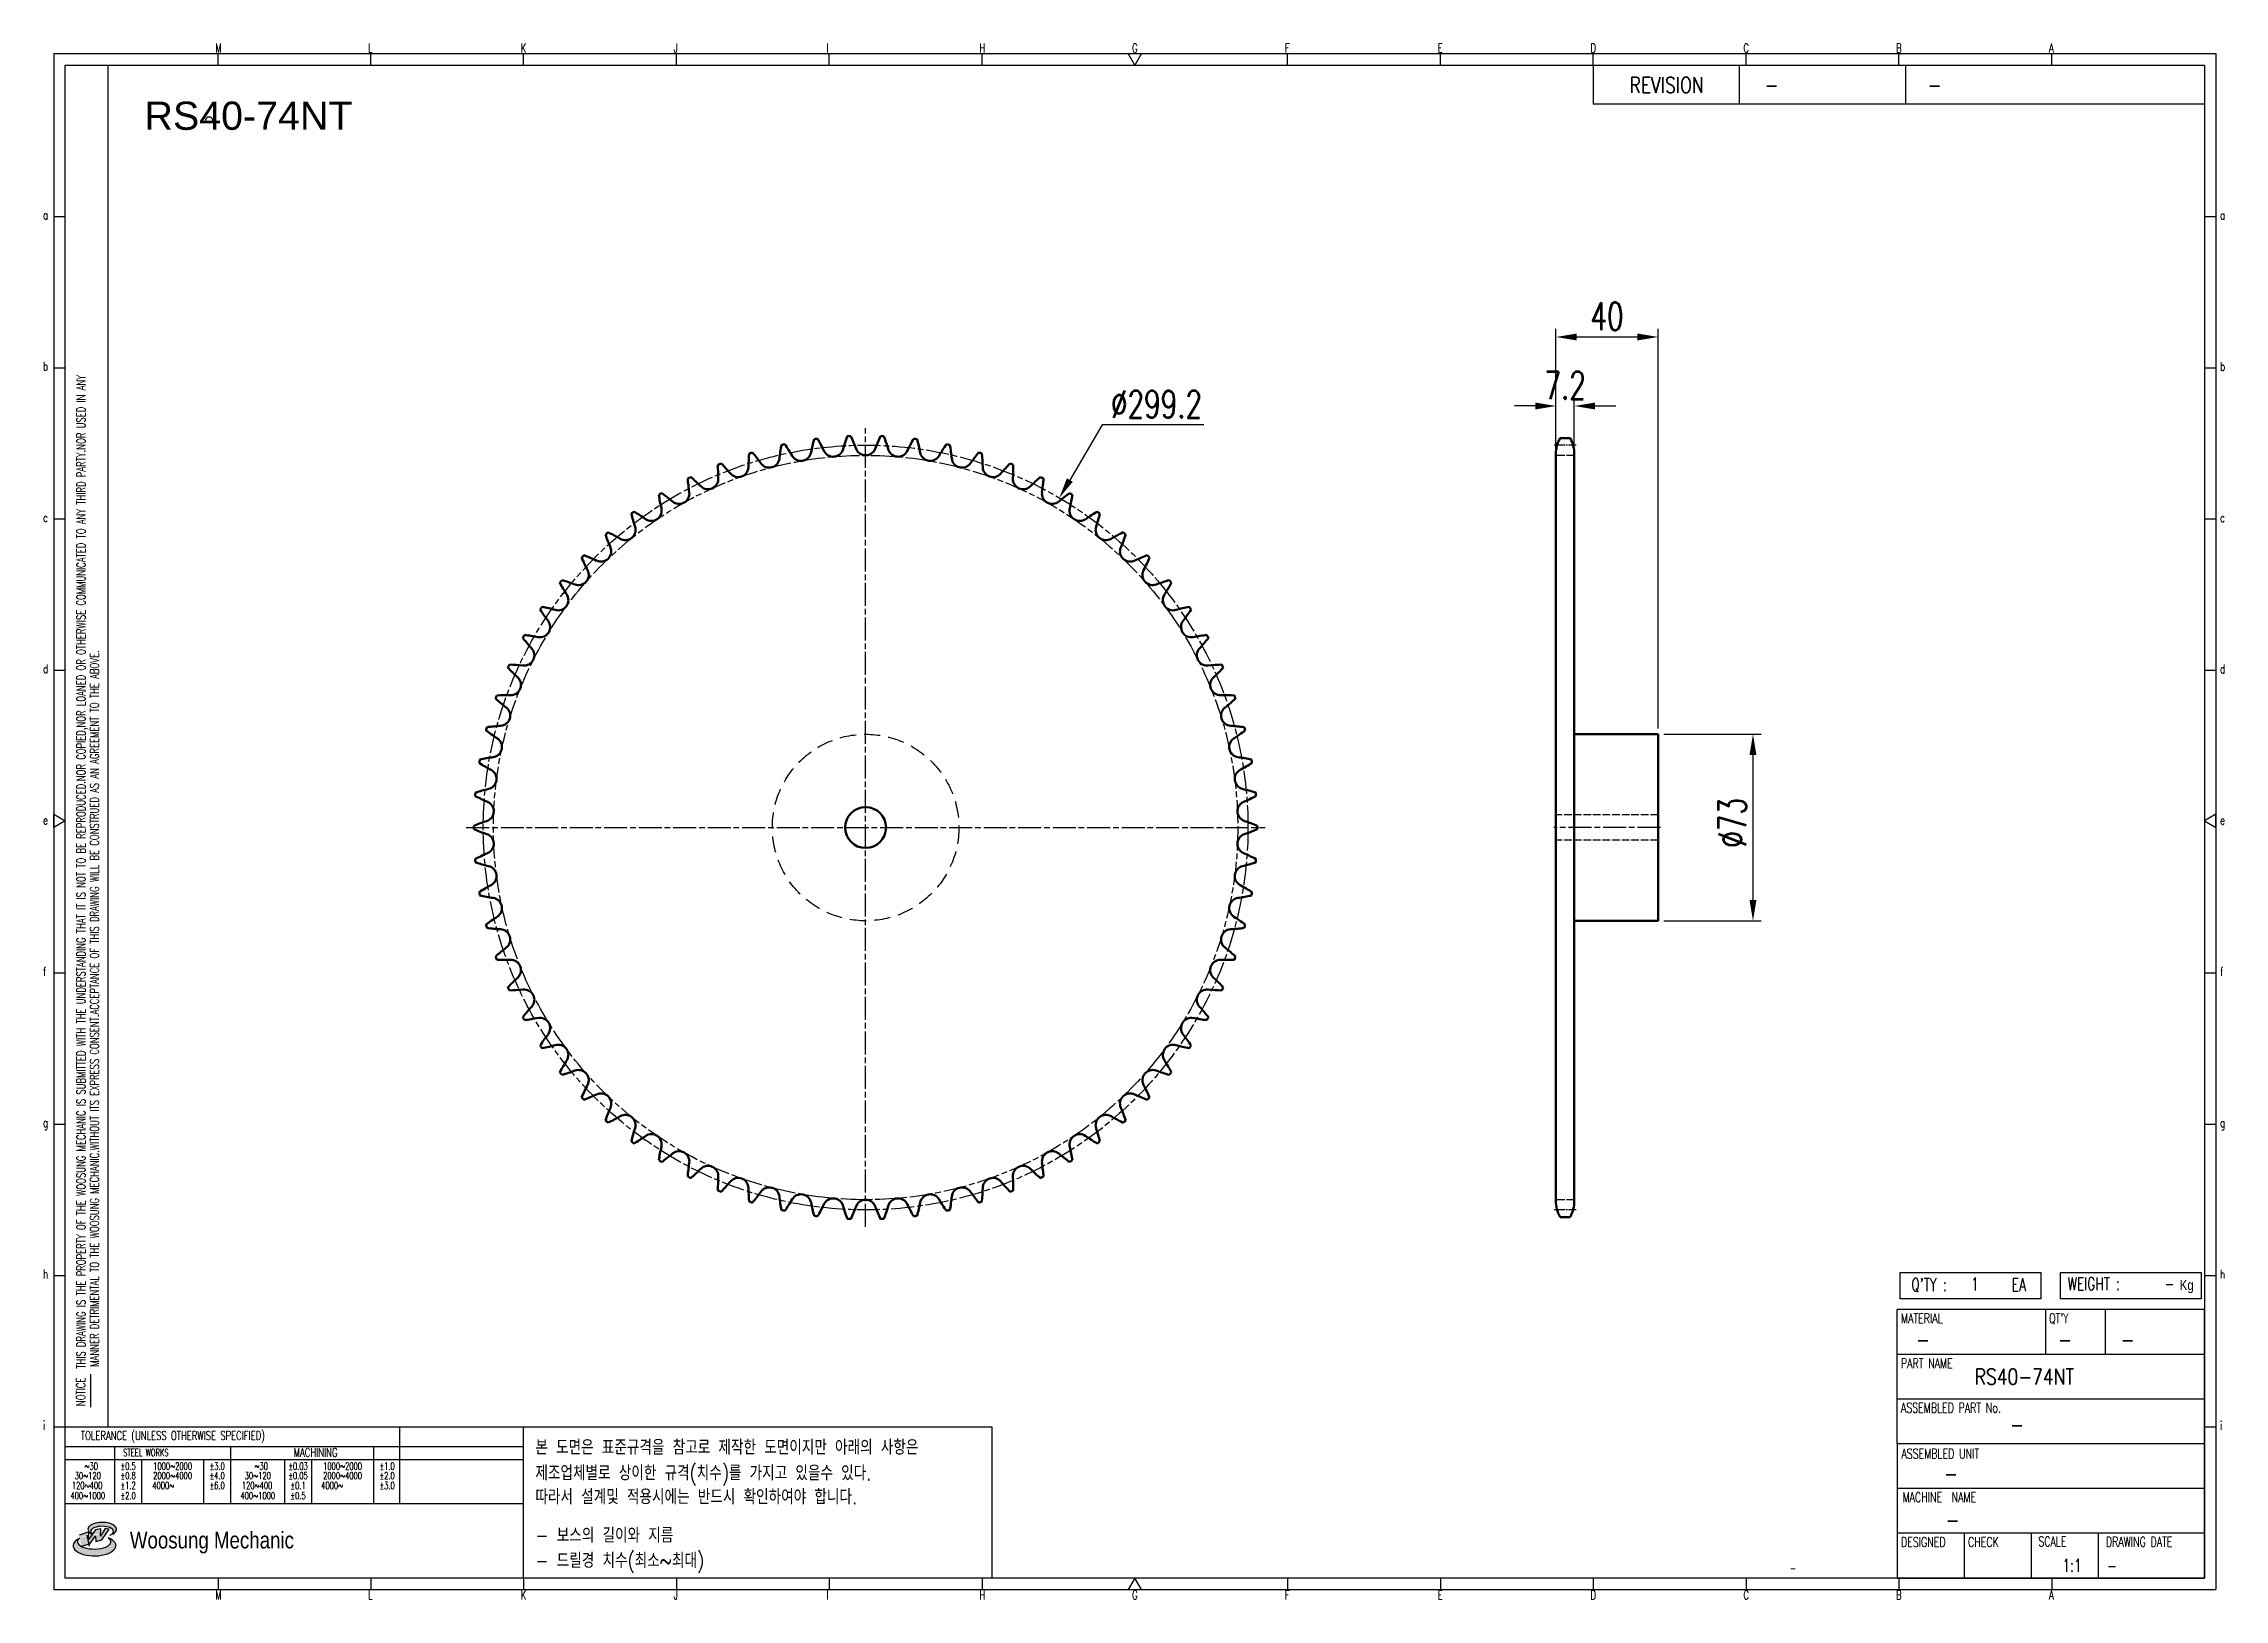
# Model space of a CAD drawing. Header units: millimetres. Extents: x 24039 to 24892, y 28 to 637.
import ezdxf
from ezdxf.enums import TextEntityAlignment as Align

# ---------------------------------------------------------------- set-up
doc = ezdxf.new("R2010")
doc.units = ezdxf.units.MM
for name, pattern in [('AM_ISO02W050', [7.5, 6, -1.5]), ('AM_ISO02W050x2', [3.75, 3, -0.75]), ('AM_ISO08W050', [18, 12, -1.5, 3, -1.5]), ('AM_ISO08W050x2', [9, 6, -0.75, 1.5, -0.75]), ('HIDDEN', [9.525, 6.35, -3.175])]:
    doc.linetypes.add(name, pattern=pattern)
for name, color, linetype, lineweight in [('AM_0N', 7, 'Continuous', 50), ('AM_3N', 6, 'AM_ISO02W050', 25), ('AM_7N', 4, 'AM_ISO08W050', 25)]:
    doc.layers.add(name, color=color, linetype=linetype, lineweight=lineweight)
for name, color, linetype in [('HL', 2, 'HIDDEN'), ('S-DIM', 7, 'Continuous'), ('TITLE', 7, 'Continuous'), ('도면레이아웃', 7, 'Continuous')]:
    doc.layers.add(name, color=color, linetype=linetype)
doc.styles.add('HAN', font='ROMANS.shx', dxfattribs={"width": 0.7, "bigfont": 'whgtxt.shx'})
doc.styles.add('HKD_ST2', font='romans.shx', dxfattribs={"width": 0.7, "height": 4, "bigfont": '@extfont2.shx'})
doc.styles.add('HSG', font='SIMPLEX.shx', dxfattribs={"width": 0.7, "bigfont": 'HSG.shx'})
doc.styles.add('ROMANS', font='romans.shx', dxfattribs={"width": 0.7, "bigfont": 'whgtxt.shx'})
doc.styles.add('SLDTEXTSTYLE4', font='arial.ttf', dxfattribs={"width": 0.8})
doc.styles.get("Standard").update_dxf_attribs({"font": 'arial.ttf'})
doc.dimstyles.new('APP23', dxfattribs={"dimscale": 4.5, "dimtxt": 2.4, "dimasz": 1.8, "dimexe": 0.7, "dimexo": 0.5, "dimgap": 0.6, "dimtad": 1, "dimtoh": 1, "dimdec": 1, "dimrnd": 0.01, "dimzin": 9, "dimdsep": 46, "dimtxsty": 'HSG', "dimcen": 0, "dimclrd": 1, "dimclre": 1, "dimclrt": 256, "dimazin": 2, "dimtp": 1, "dimtm": 1, "dimtfac": 0.5, "dimtdec": 1, "dimtix": 1, "dimtofl": 0, "dimtmove": 0, "dimatfit": 3, "dimfxl": 0, "dimtvp": 1, "dimtolj": 2, "dimlwd": -1, "dimlwe": -1, "dimarcsym": 0})

# ---------------------------------------------------------------- blocks, each defined once
blk = doc.blocks.new('SUYWSHJH')
at = {"layer": '도면레이아웃'}
h = blk.add_hatch(color=10, dxfattribs=at)
h.paths.add_polyline_path([(1.544, 35.177), (1.554, 34.966), (1.779, 35.034), (2.054, 35.422), (1.908, 35.446), (1.728, 35.167), (1.741, 35.439), (1.547, 35.405), (1.292, 35.041), (1.295, 35.33), (0.943, 35.208), (1.03, 34.8), (1.336, 34.885)])
edge = h.paths.add_edge_path()
edge.add_ellipse((1.795, 35.421), major_axis=(-0.53, 0), ratio=0.487785, start_angle=122.36065, end_angle=403.39574)
edge.add_line((1.411, 35.244), (1.419, 35.261))
edge.add_ellipse((1.798, 35.344), major_axis=(-0.423, 0), ratio=0.444396, start_angle=131.58977, end_angle=386.19408, ccw=False)
edge = h.paths.add_edge_path()
edge.add_ellipse((1.512, 34.815), major_axis=(-0.793, 0), ratio=0.480113, start_angle=314.67633, end_angle=590.85213)
edge.add_ellipse((1.501, 34.958), major_axis=(-0.62, 0), ratio=0.43311, start_angle=331.7024, end_angle=574.42495, ccw=False)
for p, q in [((0, 90.118), (80.15, 90.118)), ((0, 90.118), (0, 33.191)), ((6.089, 89.693), (6.089, 90.118)), ((11.753, 89.693), (11.753, 90.118)), ((17.418, 89.693), (17.418, 90.118)), ((23.082, 89.693), (23.082, 90.118)), ((28.746, 89.693), (28.746, 90.118)), ((34.411, 89.693), (34.411, 90.118)), ((45.739, 89.693), (45.739, 90.118)), ((51.404, 89.693), (51.404, 90.118)), ((57.068, 89.693), (57.068, 90.118)), ((62.732, 89.693), (62.732, 90.118)), ((68.397, 89.693), (68.397, 90.118)), ((74.061, 89.693), (74.061, 90.118)), ((80.15, 90.118), (80.15, 33.191)), ((0, 84.085), (0.425, 84.085)), ((79.725, 84.085), (80.15, 84.085)), ((0, 78.478), (0.425, 78.478)), ((79.725, 78.478), (80.15, 78.478)), ((0, 72.87), (0.425, 72.87)), ((79.725, 72.87), (80.15, 72.87)), ((0, 67.262), (0.425, 67.262)), ((79.725, 67.262), (80.15, 67.262)), ((0, 56.047), (0.425, 56.047)), ((79.725, 56.047), (80.15, 56.047)), ((0, 50.439), (0.425, 50.439)), ((79.725, 50.439), (80.15, 50.439)), ((0, 44.832), (0.425, 44.832)), ((79.725, 44.832), (80.15, 44.832)), ((1.377, 39.947), (1.377, 41.174)), ((0, 39.224), (0.425, 39.224)), ((79.725, 39.224), (80.15, 39.224)), ((0, 33.191), (80.15, 33.191)), ((6.089, 33.616), (6.089, 33.191)), ((11.753, 33.616), (11.753, 33.191)), ((17.418, 33.616), (17.418, 33.191)), ((23.082, 33.616), (23.082, 33.191)), ((28.746, 33.616), (28.746, 33.191)), ((34.411, 33.616), (34.411, 33.191)), ((45.739, 33.616), (45.739, 33.191)), ((51.404, 33.616), (51.404, 33.191)), ((57.068, 33.616), (57.068, 33.191)), ((62.732, 33.616), (62.732, 33.191)), ((68.397, 33.616), (68.397, 33.191)), ((74.061, 33.616), (74.061, 33.191))]:
    blk.add_line(p, q)
at = {"color": 2}
for p, q in [((2.017, 39.224), (2.017, 89.693)), ((0.425, 39.224), (17.418, 39.224)), ((12.816, 39.224), (12.816, 36.382)), ((17.418, 33.616), (17.418, 39.224)), ((0.425, 38.487), (17.418, 38.487)), ((0.425, 38.012), (17.418, 38.012)), ((2.257, 38.487), (2.257, 36.382)), ((3.257, 38.012), (3.257, 36.382)), ((5.557, 38.012), (5.557, 36.382)), ((6.557, 38.5), (6.557, 36.382)), ((8.557, 38.012), (8.557, 36.382)), ((9.557, 38.026), (9.557, 36.382)), ((11.857, 38.487), (11.857, 36.382)), ((0.425, 36.382), (17.418, 36.382))]:
    blk.add_line(p, q, dxfattribs=at)
at = {"color": 6, "ltscale": 0.5}
for p, q in [((57.068, 89.693), (57.068, 88.246)), ((62.47, 89.693), (62.47, 88.246)), ((68.635, 89.693), (68.635, 88.246)), ((79.725, 88.246), (57.068, 88.246)), ((68.336, 38.59), (68.336, 43.563)), ((79.725, 43.563), (68.336, 43.563)), ((73.827, 43.563), (73.827, 41.905)), ((76.037, 43.563), (76.037, 41.905)), ((79.725, 38.59), (79.725, 43.563)), ((79.725, 41.905), (68.336, 41.905)), ((79.725, 40.248), (68.336, 40.248)), ((68.336, 38.59), (68.336, 33.616)), ((79.725, 38.59), (68.336, 38.59)), ((79.725, 33.616), (79.725, 38.59)), ((79.725, 36.932), (68.336, 36.932)), ((79.725, 35.274), (68.336, 35.274)), ((70.822, 33.616), (70.822, 35.274)), ((73.309, 33.616), (73.309, 35.274)), ((75.796, 33.616), (75.796, 35.274)), ((68.336, 33.616), (79.725, 33.616))]:
    blk.add_line(p, q, dxfattribs=at)
for points in [[(40.075, 89.693), (39.83, 90.118), (40.32, 90.118)], [(0.425, 89.693), (79.725, 89.693), (79.725, 33.616), (0.425, 33.616)], [(0.425, 61.679), (0, 61.433), (0, 61.924)], [(79.725, 61.679), (80.15, 61.433), (80.15, 61.924)], [(40.075, 33.616), (39.83, 33.191), (40.32, 33.191)]]:
    blk.add_lwpolyline(points, close=True)
at = {"layer": 'TITLE', "color": 20}
for p, q in [((68.449, 43.961), (68.449, 44.936)), ((68.449, 44.936), (73.654, 44.936)), ((73.654, 44.936), (73.654, 43.961)), ((74.39, 43.961), (74.39, 44.936)), ((74.39, 44.936), (79.595, 44.936)), ((79.595, 44.936), (79.595, 43.961)), ((73.654, 43.961), (68.449, 43.961)), ((79.595, 43.961), (74.39, 43.961))]:
    blk.add_line(p, q, dxfattribs=at)
at = {"layer": '도면레이아웃'}
for p, q in [((1.295, 35.33), (0.943, 35.208)), ((1.03, 34.8), (1.336, 34.885)), ((1.224, 35.208), (1.311, 34.8)), ((1.224, 35.208), (1.224, 35.208)), ((1.547, 35.405), (1.292, 35.041)), ((1.292, 35.041), (1.295, 35.33)), ((1.336, 34.885), (1.544, 35.177)), ((1.419, 35.261), (1.411, 35.244)), ((1.544, 35.177), (1.554, 34.966)), ((1.741, 35.439), (1.547, 35.405)), ((1.554, 34.966), (1.779, 35.034)), ((1.908, 35.446), (1.728, 35.167)), ((1.728, 35.167), (1.741, 35.439)), ((1.779, 35.034), (2.054, 35.422)), ((2.054, 35.422), (1.908, 35.446))]:
    blk.add_line(p, q, dxfattribs=at)
for centre, major_axis, ratio, start_param, end_param in [((1.795, 35.421), (-0.53, 0), 0.487785, 2.135596, 7.040584), ((1.512, 34.815), (-0.793, 0), 0.480113, 5.492138, 10.312315), ((1.501, 34.958), (-0.62, 0), 0.43311, 5.789299, 10.025607), ((1.798, 35.344), (-0.423, 0), 0.444396, 2.296675, 6.740358)]:
    blk.add_ellipse(centre, major_axis=major_axis, ratio=ratio, start_param=start_param, end_param=end_param, dxfattribs=at)
at = {"color": 4, "style": 'HKD_ST2', "width": 0.7}
for s, p in [('M', (5.988, 90.164)), ('L', (11.652, 90.164)), ('K', (17.316, 90.164)), ('J', (22.981, 90.164)), ('I', (28.645, 90.164)), ('H', (34.309, 90.164)), ('G', (39.974, 90.164)), ('F', (45.638, 90.164)), ('E', (51.302, 90.164)), ('D', (56.967, 90.164)), ('C', (62.631, 90.164)), ('B', (68.295, 90.164)), ('A', (73.96, 90.164)), ('a', (-0.395, 83.976)), ('a', (80.305, 83.97)), ('b', (-0.395, 78.368)), ('b', (80.305, 78.362)), ('c', (-0.395, 72.76)), ('c', (80.305, 72.754)), ('d', (-0.395, 67.153)), ('d', (80.305, 67.147)), ('e', (-0.395, 61.545)), ('e', (80.305, 61.539)), ('f', (-0.395, 55.937)), ('f', (80.305, 55.931)), ('g', (-0.395, 50.33)), ('g', (80.305, 50.324)), ('h', (-0.395, 44.722)), ('h', (80.305, 44.716)), ('i', (-0.395, 39.114)), ('i', (80.305, 39.108)), ('M', (5.988, 32.824)), ('L', (11.652, 32.824)), ('K', (17.316, 32.824)), ('J', (22.981, 32.824)), ('I', (28.645, 32.824)), ('H', (34.309, 32.824)), ('G', (39.974, 32.824)), ('F', (45.638, 32.824)), ('E', (51.302, 32.824)), ('D', (56.967, 32.824)), ('C', (62.631, 32.824)), ('B', (68.295, 32.824)), ('A', (73.96, 32.824))]:
    blk.add_text(s, height=0.326, dxfattribs=at).set_placement(p)
for s, height, style, width, p in [('REVISION', 0.5806, 'HAN', 0.8, (58.415, 88.664)), ('-', 0.581, 'HAN', 0.8, (63.426, 88.664)), ('-', 0.581, 'HAN', 0.8, (69.468, 88.664)), ("Q'TY : ", 0.4746, 'HKD_ST2', 0.7, (68.857, 44.253)), ('1', 0.475, 'HKD_ST2', 0.7, (71.071, 44.275)), ('EA', 0.4746, 'HKD_ST2', 0.7, (72.578, 44.253)), ('WEIGHT : ', 0.4746, 'HKD_ST2', 0.7, (74.65, 44.286)), ('-', 0.581, 'HAN', 0.8, (69.029, 42.157)), ('-', 0.581, 'HAN', 0.8, (74.289, 42.157)), ('-', 0.581, 'HAN', 0.8, (76.623, 42.157)), ('-', 0.581, 'HAN', 0.8, (72.515, 39.013)), ('-', 0.581, 'HAN', 0.8, (70.067, 37.189)), ('-', 0.581, 'HAN', 0.8, (70.126, 35.48)), ('1:1', 0.4746, 'HKD_ST2', 0.7, (74.458, 33.848)), ('-', 0.475, 'HKD_ST2', 0.7, (76.112, 33.837))]:
    blk.add_text(s, height=height, dxfattribs=dict(style=style, width=width)).set_placement(p)
at = {"color": 6, "style": 'HKD_ST2', "width": 0.7}
for s, p in [(' THIS DRAWING IS THE PROPERTY OF THE WOOSUNG MECHANIC IS SUBMITTED WITH THE UNDERSTANDING THAT IT IS NOT TO BE REPRODUCED.NOR COPIED,NOR LOANED OR OTHERWISE COMMUNICATED TO ANY THIRD PARTY.NOR USED IN ANY', (1.173, 41.217)), ('MANNER DETRIMENTAL TO THE WOOSUNG MECHANIC.WITHOUT ITS EXPRESS CONSENT.ACCEPTANCE OF THIS DRAWING WILL BE CONSTRUED AS AN AGREEMENT TO THE ABOVE.', (1.672, 41.447))]:
    blk.add_text(s, height=0.326266, rotation=90, dxfattribs=at).set_placement(p)
at = {"style": 'HKD_ST2', "width": 0.7}
blk.add_text('-', height=0.475, dxfattribs=at).set_placement((78.613, 44.286), align=Align.RIGHT)
at = {"color": 4, "style": 'HKD_ST2', "width": 0.7}
for s, height, p in [('MATERIAL', 0.3651, (68.474, 43.425)), ("QT'Y", 0.3651, (73.965, 43.425)), ('PART NAME', 0.3651, (68.474, 41.756)), ('ASSEMBLED PART No.', 0.36511, (68.474, 40.109)), ('ASSEMBLED UNIT', 0.36511, (68.49, 38.408)), ('MACHINE  NAME', 0.36511, (68.532, 36.794)), ('DESIGNED', 0.3651, (68.474, 35.136)), ('CHECK', 0.3651, (70.961, 35.136)), ('SCALE', 0.3651, (73.566, 35.153)), ('DRAWING DATE', 0.36511, (76.071, 35.141))]:
    blk.add_text(s, height=height, dxfattribs=at).set_placement(p, align=Align.TOP_LEFT)
at = {"style": 'HKD_ST2', "width": 0.7}
blk.add_text('NOTICE', height=0.3263, rotation=90, dxfattribs=at).set_placement((1.163, 39.988))
for s, height, style, width, p in [('TOLERANCE (UNLESS OTHERWISE SPECIFIED)', 0.32627, 'HKD_ST2', 0.7, (4.417, 38.896)), ('-', 0.326, 'ROMANS', 0.65, (64.469, 33.975))]:
    blk.add_text(s, height=height, dxfattribs=dict(style=style, width=width)).set_placement(p, align=Align.MIDDLE_CENTER)
at = {"color": 4, "style": 'HKD_ST2', "width": 0.7}
for s, height, p in [('STEEL WORKS', 0.26101, (3.416, 38.268)), ('MACHINING', 0.3263, (9.707, 38.27)), ('%%P0.5', 0.261, (2.757, 37.762)), ('%%P0.8', 0.261, (2.757, 37.411)), ('%%P3.0', 0.261, (6.057, 37.762)), ('%%P4.0', 0.261, (6.057, 37.411)), ('%%P0.03', 0.261, (9.057, 37.762)), ('%%P0.05', 0.261, (9.057, 37.411)), ('%%P1.0', 0.261, (12.357, 37.762)), ('%%P2.0', 0.261, (12.357, 37.411)), ('%%P1.2', 0.261, (2.757, 37.045)), ('%%P2.0', 0.261, (2.757, 36.67)), ('%%P6.0', 0.261, (6.057, 37.045)), ('%%P0.1', 0.261, (9.057, 37.045)), ('%%P0.5', 0.261, (9.057, 36.67)), ('%%P3.0', 0.261, (12.357, 37.045))]:
    blk.add_text(s, height=height, dxfattribs=at).set_placement(p, align=Align.MIDDLE)
for s, height, p in [('30%%126120', 0.261, (1.263, 37.411)), ('%%12630', 0.261, (1.389, 37.762)), ('2000%%1264000', 0.26101, (4.407, 37.411)), ('1000%%1262000', 0.26101, (4.407, 37.762)), ('30%%126120', 0.261, (7.563, 37.411)), ('%%12630', 0.261, (7.689, 37.762)), ('2000%%1264000', 0.26101, (10.707, 37.411)), ('1000%%1262000', 0.26101, (10.707, 37.762)), ('400%%1261000', 0.26101, (1.263, 36.67)), ('120%%126400', 0.26101, (1.237, 37.045)), ('4000%%126', 0.261, (4.061, 37.045)), ('400%%1261000', 0.26101, (7.563, 36.67)), ('120%%126400', 0.26101, (7.537, 37.045)), ('4000%%126', 0.261, (10.321, 37.045))]:
    blk.add_text(s, height=height, dxfattribs=at).set_placement(p, align=Align.MIDDLE_CENTER)
at = {"color": 1, "style": 'SLDTEXTSTYLE4', "width": 0.8}
blk.add_text('Woosung Mechanic', height=0.61957, dxfattribs=at).set_placement((2.822, 34.711))
at = {"layer": 'TITLE', "width": 0.8}
blk.add_text('Kg', height=0.3789, dxfattribs=at).set_placement((78.807, 44.286))
blk = doc.blocks.new('*D2')
at = {"layer": 'Defpoints', "color": 0, "transparency": 16777216}
for p in [(24436.36, 458.79), (24284.73, 200.81)]:
    blk.add_point(p, dxfattribs=at)
at = {"layer": 'S-DIM', "color": 1, "transparency": 16777216}
for p, q in [((24453.16, 487.36), (24440.47, 465.77)), ((24492.94, 487.36), (24453.16, 487.36))]:
    blk.add_line(p, q, dxfattribs=at)
blk.add_solid([(24439.3, 466.45), (24441.63, 465.09), (24436.36, 458.79)], dxfattribs=at)
at = {"layer": 'S-DIM', "transparency": 16777216, "insert": (24474.4, 495.46), "char_height": 10.8, "attachment_point": 5, "style": 'HSG'}
blk.add_mtext('\\A2;∅299.2', dxfattribs=at)
blk = doc.blocks.new('*D3')
at = {"layer": 'Defpoints', "color": 0, "transparency": 16777216}
for p in [(24637.88, 494.75), (24630.68, 475.44), (24637.88, 475.44)]:
    blk.add_point(p, dxfattribs=at)
at = {"layer": 'S-DIM', "color": 1, "transparency": 16777216}
for p, q in [((24630.68, 477.69), (24630.68, 497.9)), ((24637.88, 477.69), (24637.88, 497.9)), ((24622.58, 494.75), (24614.48, 494.75)), ((24645.98, 494.75), (24654.08, 494.75))]:
    blk.add_line(p, q, dxfattribs=at)
for points in [[(24622.58, 496.1), (24622.58, 493.4), (24630.68, 494.75)], [(24645.98, 496.1), (24645.98, 493.4), (24637.88, 494.75)]]:
    blk.add_solid(points, dxfattribs=at)
at = {"layer": 'S-DIM', "transparency": 16777216, "insert": (24634.28, 502.85), "char_height": 10.8, "attachment_point": 5, "style": 'HSG'}
blk.add_mtext('\\A2;7.2', dxfattribs=at)
blk = doc.blocks.new('*D4')
at = {"layer": 'Defpoints', "color": 0, "transparency": 16777216}
for p in [(24670.68, 521.75), (24630.68, 475.44), (24670.68, 366.3)]:
    blk.add_point(p, dxfattribs=at)
at = {"layer": 'S-DIM', "color": 1, "transparency": 16777216}
for p, q in [((24630.68, 477.69), (24630.68, 524.9)), ((24638.78, 521.75), (24662.58, 521.75)), ((24670.68, 368.55), (24670.68, 524.9))]:
    blk.add_line(p, q, dxfattribs=at)
for points in [[(24638.78, 523.1), (24638.78, 520.4), (24630.68, 521.75)], [(24662.58, 523.1), (24662.58, 520.4), (24670.68, 521.75)]]:
    blk.add_solid(points, dxfattribs=at)
at = {"layer": 'S-DIM', "transparency": 16777216, "insert": (24650.68, 529.85), "char_height": 10.8, "attachment_point": 5, "style": 'HSG'}
blk.add_mtext('\\A2;40', dxfattribs=at)
blk = doc.blocks.new('*D5')
at = {"layer": 'Defpoints', "color": 0, "transparency": 16777216}
for p in [(24670.68, 366.3), (24670.68, 293.3), (24707.79, 293.3)]:
    blk.add_point(p, dxfattribs=at)
at = {"layer": 'S-DIM', "color": 1, "transparency": 16777216}
for p, q in [((24672.93, 366.3), (24710.94, 366.3)), ((24707.79, 358.2), (24707.79, 301.4)), ((24672.93, 293.3), (24710.94, 293.3))]:
    blk.add_line(p, q, dxfattribs=at)
for points in [[(24706.44, 358.2), (24709.14, 358.2), (24707.79, 366.3)], [(24706.44, 301.4), (24709.14, 301.4), (24707.79, 293.3)]]:
    blk.add_solid(points, dxfattribs=at)
at = {"layer": 'S-DIM', "transparency": 16777216, "insert": (24699.69, 331.64), "char_height": 10.8, "attachment_point": 5, "rotation": 90, "style": 'HSG'}
blk.add_mtext('\\A2;%%c73', dxfattribs=at)

msp = doc.modelspace()

# ---------------------------------------------------------------- linework, layer by layer
at = {"color": 4}
msp.add_lwpolyline([(24226.72, 95.34), (24409.99, 95.34), (24409.99, 36.14), (24226.72, 36.14)], close=True, dxfattribs=at)
msp.add_circle((24103.71, 606.67), 1.28)
at = {"layer": 'AM_0N'}
for p, q in [((24632.29, 482.22), (24636.26, 482.22)), ((24630.68, 475.82), (24630.68, 183.78)), ((24637.88, 475.82), (24637.88, 183.78)), ((24637.88, 366.3), (24670.68, 366.3)), ((24670.68, 366.3), (24670.68, 293.3)), ((24637.88, 293.3), (24670.68, 293.3)), ((24632.29, 177.38), (24636.26, 177.38))]:
    msp.add_line(p, q, dxfattribs=at)
msp.add_circle((24360.55, 329.8), 8, dxfattribs=at)
for centre, radius, start, end in [((24398.94, 466.61), 72.5, 169.7551, 173.98649), ((24360.55, 329.8), 153.29, 101.90772, 102.4166), ((24269.22, 438.65), 72.5, 30.33784, 34.56923), ((24410.4, 462.86), 72.5, 164.89023, 169.12162), ((24360.55, 329.8), 153.29, 97.04286, 97.55174), ((24278.78, 446.01), 72.5, 25.47297, 29.70436), ((24421.51, 458.16), 72.5, 160.02537, 164.25676), ((24360.55, 329.8), 153.29, 92.17799, 92.68687), ((24288.93, 452.52), 72.5, 20.60811, 24.8395), ((24360.55, 479.46), 4.01, 200.60811, 339.39189), ((24432.17, 452.52), 72.5, 155.1605, 159.39189), ((24360.55, 329.8), 153.29, 87.31313, 87.82201), ((24299.59, 458.16), 72.5, 15.74324, 19.97463), ((24442.32, 446.01), 72.5, 150.29564, 154.52703), ((24360.55, 329.8), 153.29, 82.44826, 82.95714), ((24310.7, 462.86), 72.5, 10.87838, 15.10977), ((24451.88, 438.65), 72.5, 145.43077, 149.66216), ((24360.55, 329.8), 153.29, 77.5834, 78.09228), ((24322.16, 466.61), 72.5, 6.01351, 10.2449), ((24644.18, 475.82), 13.5, 151.70092, 180), ((24624.38, 475.82), 13.5, 0, 28.29908), ((24360.55, 329.8), 153.29, 111.63745, 112.14633), ((24375.26, 471.13), 72.5, 179.48483, 183.71622), ((24252.13, 421.65), 72.5, 40.06757, 44.29895), ((24310.69, 470.91), 4.01, 220.06757, 358.85135), ((24387.2, 469.37), 72.5, 174.61996, 178.85135), ((24360.55, 329.8), 153.29, 106.77259, 107.28147), ((24260.31, 430.52), 72.5, 35.2027, 39.43409), ((24322.84, 474.63), 4.01, 215.2027, 353.98649), ((24335.26, 477.3), 4.01, 210.33784, 349.12162), ((24347.86, 478.92), 4.01, 205.47297, 344.25676), ((24373.24, 478.92), 4.01, 195.74324, 334.52703), ((24385.84, 477.3), 4.01, 190.87838, 329.66216), ((24398.26, 474.63), 4.01, 186.01351, 324.7973), ((24460.78, 430.52), 72.5, 140.56591, 144.7973), ((24360.55, 329.8), 153.29, 72.71853, 73.22741), ((24333.9, 469.37), 72.5, 1.14865, 5.38004), ((24410.41, 470.91), 4.01, 181.14865, 319.93243), ((24468.96, 421.65), 72.5, 135.70105, 139.93243), ((24360.55, 329.8), 153.29, 67.85367, 68.36255), ((24345.84, 471.13), 72.5, 356.28378, 0.51517), ((24287.56, 460.45), 4.01, 229.7973, 8.58108), ((24360.55, 329.8), 153.29, 116.50231, 117.0112), ((24363.22, 471.87), 72.5, 184.34969, 188.58108), ((24244.73, 412.13), 72.5, 44.93243, 49.16382), ((24298.9, 466.17), 4.01, 224.93243, 3.71622), ((24422.19, 466.17), 4.01, 176.28378, 315.06757), ((24476.36, 412.13), 72.5, 130.83618, 135.06757), ((24360.55, 329.8), 153.29, 62.9888, 63.49769), ((24433.54, 460.45), 4.01, 171.41892, 310.2027), ((24357.87, 471.87), 72.5, 351.41892, 355.65031), ((24360.55, 329.8), 153.29, 126.23204, 126.74093), ((24339.17, 470.28), 72.5, 194.07942, 198.31081), ((24232.49, 391.37), 72.5, 54.66216, 58.89355), ((24276.74, 453.79), 4.01, 234.66216, 13.44595), ((24360.55, 329.8), 153.29, 121.36718, 121.87606), ((24351.17, 471.58), 72.5, 189.21456, 193.44595), ((24238.17, 402.01), 72.5, 49.7973, 54.02868), ((24482.93, 402.01), 72.5, 125.97132, 130.2027), ((24360.55, 329.8), 153.29, 58.12394, 58.63282), ((24444.35, 453.79), 4.01, 166.55405, 305.33784), ((24369.93, 471.58), 72.5, 346.55405, 350.78544), ((24488.61, 391.37), 72.5, 121.10645, 125.33784), ((24381.92, 470.28), 72.5, 341.68919, 345.92058), ((24360.55, 329.8), 153.29, 53.25907, 53.76796), ((24360.55, 329.8), 153.29, 131.09691, 131.60579), ((24327.34, 467.96), 72.5, 198.94429, 203.17568), ((24227.73, 380.29), 72.5, 59.52703, 63.75841), ((24266.53, 446.24), 4.01, 239.52703, 18.31081), ((24454.57, 446.24), 4.01, 161.68919, 300.47297), ((24493.37, 380.29), 72.5, 116.24159, 120.47297), ((24393.76, 467.96), 72.5, 336.82432, 341.05571), ((24360.55, 329.8), 153.29, 48.39421, 48.90309), ((24360.55, 329.8), 153.29, 135.96177, 136.47066), ((24315.74, 464.65), 72.5, 203.80915, 208.04054), ((24223.92, 368.84), 72.5, 64.39189, 68.62328), ((24256.99, 437.85), 4.01, 244.39189, 23.17568), ((24464.1, 437.85), 4.01, 156.82432, 295.60811), ((24497.18, 368.84), 72.5, 111.37672, 115.60811), ((24405.36, 464.65), 72.5, 331.95946, 336.19085), ((24360.55, 329.8), 153.29, 43.52934, 44.03823), ((24248.2, 428.67), 4.01, 249.25676, 28.04054), ((24472.89, 428.67), 4.01, 151.95946, 290.74324), ((24240.22, 418.79), 4.01, 254.12162, 32.90541), ((24360.55, 329.8), 153.29, 140.82664, 141.33552), ((24304.47, 460.36), 72.5, 208.67402, 212.90541), ((24221.1, 357.12), 72.5, 69.25676, 73.48814), ((24499.99, 357.12), 72.5, 106.51186, 110.74324), ((24480.87, 418.79), 4.01, 147.09459, 285.87838), ((24416.63, 460.36), 72.5, 327.09459, 331.32598), ((24360.55, 329.8), 153.29, 38.66448, 39.17336), ((24233.11, 408.27), 4.01, 258.98649, 37.77027), ((24360.55, 329.8), 153.29, 145.6915, 146.20039), ((24293.6, 455.13), 72.5, 213.53888, 217.77027), ((24219.29, 345.19), 72.5, 74.12162, 78.35301), ((24501.81, 345.19), 72.5, 101.64699, 105.87838), ((24487.99, 408.27), 4.01, 142.22973, 281.01351), ((24427.5, 455.13), 72.5, 322.22973, 326.46112), ((24360.55, 329.8), 153.29, 33.79961, 34.3085), ((24360.55, 329.8), 153.29, 150.55637, 151.06525), ((24283.21, 449), 72.5, 218.40375, 222.63514), ((24218.49, 333.16), 72.5, 78.98649, 83.21787), ((24502.61, 333.16), 72.5, 96.78213, 101.01351), ((24437.89, 449), 72.5, 317.36486, 321.59625), ((24360.55, 329.8), 153.29, 28.93475, 29.44363), ((24360.55, 329.8), 153.29, 155.42123, 155.93012), ((24218.72, 321.1), 72.5, 83.85135, 88.08274), ((24226.91, 397.18), 4.01, 263.85135, 42.63514), ((24494.18, 397.18), 4.01, 137.36486, 276.14865), ((24502.38, 321.1), 72.5, 91.91726, 96.14865), ((24360.55, 329.8), 153.29, 24.06988, 24.57877), ((24273.38, 442.02), 72.5, 223.26861, 227.5), ((24221.68, 385.6), 4.01, 268.71622, 47.5), ((24499.42, 385.6), 4.01, 132.5, 271.28378), ((24447.72, 442.02), 72.5, 312.5, 316.73139), ((24360.55, 329.8), 153.29, 160.2861, 160.79498), ((24264.18, 434.22), 72.5, 228.13348, 232.36486), ((24219.97, 309.1), 72.5, 88.71622, 92.9476), ((24217.45, 373.62), 4.01, 273.58108, 52.36486), ((24501.13, 309.1), 72.5, 87.0524, 91.28378), ((24503.65, 373.62), 4.01, 127.63514, 266.41892), ((24456.92, 434.22), 72.5, 307.63514, 311.86652), ((24360.55, 329.8), 153.29, 19.20502, 19.7139), ((24360.55, 329.8), 153.29, 165.15096, 165.65985), ((24255.67, 425.67), 72.5, 232.99834, 237.22973), ((24222.23, 297.25), 72.5, 93.58108, 97.81247), ((24498.87, 297.25), 72.5, 82.18753, 86.41892), ((24465.43, 425.67), 72.5, 302.77027, 307.00166), ((24360.55, 329.8), 153.29, 14.34015, 14.84904), ((24214.25, 361.33), 4.01, 278.44595, 57.22973), ((24506.85, 361.33), 4.01, 122.77027, 261.55405), ((24360.55, 329.8), 153.29, 170.01583, 170.52471), ((24247.91, 416.43), 72.5, 237.86321, 242.09459), ((24225.49, 285.64), 72.5, 98.44595, 102.67733), ((24212.1, 348.81), 4.01, 283.31081, 62.09459), ((24509, 348.81), 4.01, 117.90541, 256.68919), ((24495.61, 285.64), 72.5, 77.32267, 81.55405), ((24473.18, 416.43), 72.5, 297.90541, 302.13679), ((24360.55, 329.8), 153.29, 9.47529, 9.98417), ((24360.55, 329.8), 153.29, 174.88069, 175.38958), ((24240.97, 406.57), 72.5, 242.72807, 246.95946), ((24229.72, 274.34), 72.5, 103.31081, 107.5422), ((24491.38, 274.34), 72.5, 72.4578, 76.68919), ((24480.12, 406.57), 72.5, 293.04054, 297.27193), ((24360.55, 329.8), 153.29, 4.61042, 5.11931), ((24211.03, 336.15), 4.01, 288.17568, 66.95946), ((24510.07, 336.15), 4.01, 113.04054, 251.82432), ((24360.55, 329.8), 153.29, 179.74556, 180.25444), ((24234.89, 263.45), 72.5, 108.17568, 112.40706), ((24234.89, 396.15), 72.5, 247.59294, 251.82432), ((24211.03, 323.45), 4.01, 293.04054, 71.82432), ((24510.07, 323.45), 4.01, 108.17568, 246.95946), ((24486.2, 263.45), 72.5, 67.59294, 71.82432), ((24486.2, 396.15), 72.5, 288.17568, 292.40706), ((24360.55, 329.8), 153.29, 359.74556, 0.25444), ((24240.97, 253.03), 72.5, 113.04054, 117.27193), ((24360.55, 329.8), 153.29, 184.61042, 185.11931), ((24229.72, 385.25), 72.5, 252.4578, 256.68919), ((24491.38, 385.25), 72.5, 283.31081, 287.5422), ((24480.12, 253.03), 72.5, 62.72807, 66.95946), ((24360.55, 329.8), 153.29, 354.88069, 355.38958), ((24247.91, 243.17), 72.5, 117.90541, 122.13679), ((24212.1, 310.79), 4.01, 297.90541, 76.68919), ((24509, 310.79), 4.01, 103.31081, 242.09459), ((24473.18, 243.17), 72.5, 57.86321, 62.09459), ((24360.55, 329.8), 153.29, 189.47529, 189.98417), ((24225.49, 373.96), 72.5, 257.32267, 261.55405), ((24214.25, 298.27), 4.01, 302.77027, 81.55405), ((24506.85, 298.27), 4.01, 98.44595, 237.22973), ((24495.61, 373.96), 72.5, 278.44595, 282.67733), ((24360.55, 329.8), 153.29, 350.01583, 350.52471), ((24255.67, 233.93), 72.5, 122.77027, 127.00166), ((24360.55, 329.8), 153.29, 194.34015, 194.84904), ((24222.23, 362.34), 72.5, 262.18753, 266.41892), ((24498.87, 362.34), 72.5, 273.58108, 277.81247), ((24465.43, 233.93), 72.5, 52.99834, 57.22973), ((24360.55, 329.8), 153.29, 345.15096, 345.65985), ((24264.18, 225.38), 72.5, 127.63514, 131.86652), ((24217.45, 285.98), 4.01, 307.63514, 86.41892), ((24503.65, 285.98), 4.01, 93.58108, 232.36486), ((24456.92, 225.38), 72.5, 48.13348, 52.36486), ((24360.55, 329.8), 153.29, 199.20502, 199.7139), ((24219.97, 350.5), 72.5, 267.0524, 271.28378), ((24221.68, 274), 4.01, 312.5, 91.28378), ((24499.42, 274), 4.01, 88.71622, 227.5), ((24501.13, 350.5), 72.5, 268.71622, 272.9476), ((24360.55, 329.8), 153.29, 340.2861, 340.79498), ((24273.38, 217.58), 72.5, 132.5, 136.73139), ((24360.55, 329.8), 153.29, 204.06988, 204.57877), ((24218.72, 338.5), 72.5, 271.91726, 276.14865), ((24226.91, 262.42), 4.01, 317.36486, 96.14865), ((24494.18, 262.42), 4.01, 83.85135, 222.63514), ((24502.38, 338.5), 72.5, 263.85135, 268.08274), ((24447.72, 217.58), 72.5, 43.26861, 47.5), ((24360.55, 329.8), 153.29, 335.42123, 335.93012), ((24283.21, 210.59), 72.5, 137.36486, 141.59625), ((24437.89, 210.59), 72.5, 38.40375, 42.63514), ((24360.55, 329.8), 153.29, 208.93475, 209.44363), ((24218.49, 326.44), 72.5, 276.78213, 281.01351), ((24233.11, 251.33), 4.01, 322.22973, 101.01351), ((24293.6, 204.46), 72.5, 142.22973, 146.46112), ((24487.99, 251.33), 4.01, 78.98649, 217.77027), ((24427.5, 204.46), 72.5, 33.53888, 37.77027), ((24502.61, 326.44), 72.5, 258.98649, 263.21787), ((24360.55, 329.8), 153.29, 330.55637, 331.06525), ((24360.55, 329.8), 153.29, 213.79961, 214.3085), ((24219.29, 314.41), 72.5, 281.64699, 285.87838), ((24240.22, 240.81), 4.01, 327.09459, 105.87838), ((24480.87, 240.81), 4.01, 74.12162, 212.90541), ((24501.81, 314.41), 72.5, 254.12162, 258.35301), ((24360.55, 329.8), 153.29, 325.6915, 326.20039), ((24304.47, 199.24), 72.5, 147.09459, 151.32598), ((24360.55, 329.8), 153.29, 218.66448, 219.17336), ((24221.1, 302.48), 72.5, 286.51186, 290.74324), ((24248.2, 230.92), 4.01, 331.95946, 110.74324), ((24472.89, 230.92), 4.01, 69.25676, 208.04054), ((24499.99, 302.48), 72.5, 249.25676, 253.48814), ((24416.63, 199.24), 72.5, 28.67402, 32.90541), ((24360.55, 329.8), 153.29, 320.82664, 321.33552), ((24315.74, 194.95), 72.5, 151.95946, 156.19085), ((24360.55, 329.8), 153.29, 223.52934, 224.03823), ((24223.92, 290.75), 72.5, 291.37672, 295.60811), ((24256.99, 221.75), 4.01, 336.82432, 115.60811), ((24464.1, 221.75), 4.01, 64.39189, 203.17568), ((24497.18, 290.75), 72.5, 244.39189, 248.62328), ((24405.36, 194.95), 72.5, 23.80915, 28.04054), ((24360.55, 329.8), 153.29, 315.96177, 316.47066), ((24327.34, 191.64), 72.5, 156.82432, 161.05571), ((24360.55, 329.8), 153.29, 228.39421, 228.90309), ((24227.73, 279.31), 72.5, 296.24159, 300.47297), ((24266.53, 213.36), 4.01, 341.68919, 120.47297), ((24454.57, 213.36), 4.01, 59.52703, 198.31081), ((24493.37, 279.31), 72.5, 239.52703, 243.75841), ((24393.76, 191.64), 72.5, 18.94429, 23.17568), ((24360.55, 329.8), 153.29, 311.09691, 311.60579), ((24339.17, 189.32), 72.5, 161.68919, 165.92058), ((24360.55, 329.8), 153.29, 233.25907, 233.76796), ((24232.49, 268.23), 72.5, 301.10645, 305.33784), ((24276.74, 205.81), 4.01, 346.55405, 125.33784), ((24351.17, 188.01), 72.5, 166.55405, 170.78544), ((24444.35, 205.81), 4.01, 54.66216, 193.44595), ((24369.93, 188.01), 72.5, 9.21456, 13.44595), ((24488.61, 268.23), 72.5, 234.66216, 238.89355), ((24381.92, 189.32), 72.5, 14.07942, 18.31081), ((24360.55, 329.8), 153.29, 306.23204, 306.74093), ((24360.55, 329.8), 153.29, 238.12394, 238.63282), ((24238.17, 257.59), 72.5, 305.97132, 310.2027), ((24287.56, 199.14), 4.01, 351.41892, 130.2027), ((24363.22, 187.73), 72.5, 171.41892, 175.65031), ((24298.9, 193.43), 4.01, 356.28378, 135.06757), ((24422.19, 193.43), 4.01, 44.93243, 183.71622), ((24433.54, 199.14), 4.01, 49.7973, 188.58108), ((24357.87, 187.73), 72.5, 4.34969, 8.58108), ((24482.93, 257.59), 72.5, 229.7973, 234.02868), ((24360.55, 329.8), 153.29, 301.36718, 301.87606), ((24360.55, 329.8), 153.29, 242.9888, 243.49769), ((24244.73, 247.47), 72.5, 310.83618, 315.06757), ((24375.26, 188.47), 72.5, 176.28378, 180.51517), ((24360.55, 329.8), 153.29, 247.85367, 248.36255), ((24252.13, 237.94), 72.5, 315.70105, 319.93243), ((24310.69, 188.69), 4.01, 1.14865, 139.93243), ((24387.2, 190.22), 72.5, 181.14865, 185.38004), ((24322.84, 184.97), 4.01, 6.01351, 144.7973), ((24398.26, 184.97), 4.01, 35.2027, 173.98649), ((24333.9, 190.22), 72.5, 354.61996, 358.85135), ((24410.41, 188.69), 4.01, 40.06757, 178.85135), ((24468.96, 237.94), 72.5, 220.06757, 224.29895), ((24360.55, 329.8), 153.29, 291.63745, 292.14633), ((24345.84, 188.47), 72.5, 359.48483, 3.71622), ((24476.36, 247.47), 72.5, 224.93243, 229.16382), ((24360.55, 329.8), 153.29, 296.50231, 297.0112), ((24360.55, 329.8), 153.29, 252.71853, 253.22741), ((24260.31, 229.08), 72.5, 320.56591, 324.7973), ((24398.94, 192.99), 72.5, 186.01351, 190.2449), ((24360.55, 329.8), 153.29, 257.5834, 258.09228), ((24269.22, 220.94), 72.5, 325.43077, 329.66216), ((24335.26, 182.29), 4.01, 10.87838, 149.66216), ((24410.4, 196.73), 72.5, 190.87838, 195.10977), ((24278.78, 213.59), 72.5, 330.29564, 334.52703), ((24347.86, 180.68), 4.01, 15.74324, 154.52703), ((24421.51, 201.44), 72.5, 195.74324, 199.97463), ((24288.93, 207.07), 72.5, 335.1605, 339.39189), ((24360.55, 180.14), 4.01, 20.60811, 159.39189), ((24432.17, 207.07), 72.5, 200.60811, 204.8395), ((24299.59, 201.44), 72.5, 340.02537, 344.25676), ((24373.24, 180.68), 4.01, 25.47297, 164.25676), ((24442.32, 213.59), 72.5, 205.47297, 209.70436), ((24310.7, 196.73), 72.5, 344.89023, 349.12162), ((24385.84, 182.29), 4.01, 30.33784, 169.12162), ((24451.88, 220.94), 72.5, 210.33784, 214.56923), ((24360.55, 329.8), 153.29, 281.90772, 282.4166), ((24322.16, 192.99), 72.5, 349.7551, 353.98649), ((24460.78, 229.08), 72.5, 215.2027, 219.43409), ((24360.55, 329.8), 153.29, 286.77259, 287.28147), ((24644.18, 183.78), 13.5, 180, 208.29908), ((24624.38, 183.78), 13.5, 331.70092, 0), ((24360.55, 329.8), 153.29, 262.44826, 262.95714), ((24360.55, 329.8), 153.29, 267.31313, 267.82201), ((24360.55, 329.8), 153.29, 272.17799, 272.68687), ((24360.55, 329.8), 153.29, 277.04286, 277.55174)]:
    msp.add_arc(centre, radius, start, end, dxfattribs=at)
at = {"layer": 'AM_3N', "linetype": 'AM_ISO02W050x2'}
for p, q in [((24637.88, 475.44), (24630.68, 475.44)), ((24637.88, 184.15), (24630.68, 184.15))]:
    msp.add_line(p, q, dxfattribs=at)
at = {"layer": 'AM_3N', "color": 2, "linetype": 'AM_ISO02W050x2'}
for p, q in [((24670.68, 334.8), (24630.68, 334.8)), ((24670.68, 324.8), (24630.68, 324.8))]:
    msp.add_line(p, q, dxfattribs=at)
at = {"layer": 'AM_7N', "linetype": 'AM_ISO08W050x2', "ltscale": 1.5}
for p, q in [((24360.55, 173.5), (24360.55, 486.09)), ((24204.25, 329.8), (24516.84, 329.8)), ((24671.61, 329.8), (24629.91, 329.8))]:
    msp.add_line(p, q, dxfattribs=at)
at = {"layer": 'AM_7N', "linetype": 'AM_ISO08W050x2', "ltscale": 0.5}
for p, q in [((24638.64, 479.42), (24629.91, 479.42)), ((24638.64, 180.18), (24629.91, 180.18))]:
    msp.add_line(p, q, dxfattribs=at)
at = {"layer": 'AM_7N', "linetype": 'AM_ISO08W050x2', "ltscale": 1.5}
for radius in [149.62, 145.64]:
    msp.add_circle((24360.55, 329.8), radius, dxfattribs=at)
at = {"layer": 'HL'}
msp.add_circle((24360.55, 329.8), 36.5, dxfattribs=at)

# ---------------------------------------------------------------- block references
at = {"xscale": 10.55679001324913, "yscale": 10.55679001324913, "zscale": 10.55679001324913}
msp.add_blockref('SUYWSHJH', (24042.85, -318.74), dxfattribs=at)

# ---------------------------------------------------------------- texts
at = {"color": 2}
msp.add_text('RS40-74NT', height=11.03, dxfattribs=at).set_placement((24078.39, 602.82))
at = {"style": 'HAN', "width": 0.8}
msp.add_text('RS40-74NT', height=6.129, dxfattribs=at).set_placement((24794.57, 111.83))
at = {"color": 4, "style": 'HAN', "width": 0.8}
for s, p in [('본 도면은 표준규격을 참고로 제작한 도면이지만 아래의 사항은', (24231.32, 84.38)), ('제조업체별로 상이한 규격(치수)를 가지고 있을수 있다.', (24231.32, 74.33)), ('따라서 설계및 적용시에는 반드시 확인하여야 합니다.', (24231.32, 65)), ('- 보스의 길이와 지름', (24231.32, 49.96)), ('- 드릴경 치수(최소~최대)', (24231.32, 40.08))]:
    msp.add_text(s, height=5.7995, dxfattribs=at).set_placement(p)

# ---------------------------------------------------------------- dimensions: what is measured, and where the dimension line sits
at = {"layer": 'S-DIM'}
dim = msp.add_linear_dim(base=(24670.68, 521.75), p1=(24630.68, 475.44), p2=(24670.68, 366.3), dimstyle='APP23', dxfattribs=at)
dim.commit()
dim.dimension.update_dxf_attribs({"geometry": '*D4', "text_midpoint": (24650.68, 529.85)})
dim = msp.add_linear_dim(base=(24637.88, 494.75), p1=(24630.68, 475.44), p2=(24637.88, 475.44), dimstyle='APP23', dxfattribs=at)
dim.commit()
dim.dimension.update_dxf_attribs({"geometry": '*D3', "text_midpoint": (24634.28, 494.75), "dimtype": 128})
at = {"layer": 'S-DIM', "color": 3}
dim = msp.add_diameter_dim_2p(p1=(24284.73, 200.81), p2=(24436.36, 458.79), dimstyle='APP23', dxfattribs=at)
dim.commit()
dim.dimension.update_dxf_attribs({"geometry": '*D2', "text_midpoint": (24474.4, 487.36), "dimtype": 131})
at = {"layer": 'S-DIM'}
dim = msp.add_linear_dim(base=(24707.79, 293.3), p1=(24670.68, 366.3), p2=(24670.68, 293.3), angle=90, text='%%c<>', dimstyle='APP23', dxfattribs=at)
dim.commit()
dim.dimension.update_dxf_attribs({"geometry": '*D5', "text_midpoint": (24707.79, 331.64), "dimtype": 128})

doc.saveas('drawing.dxf')
